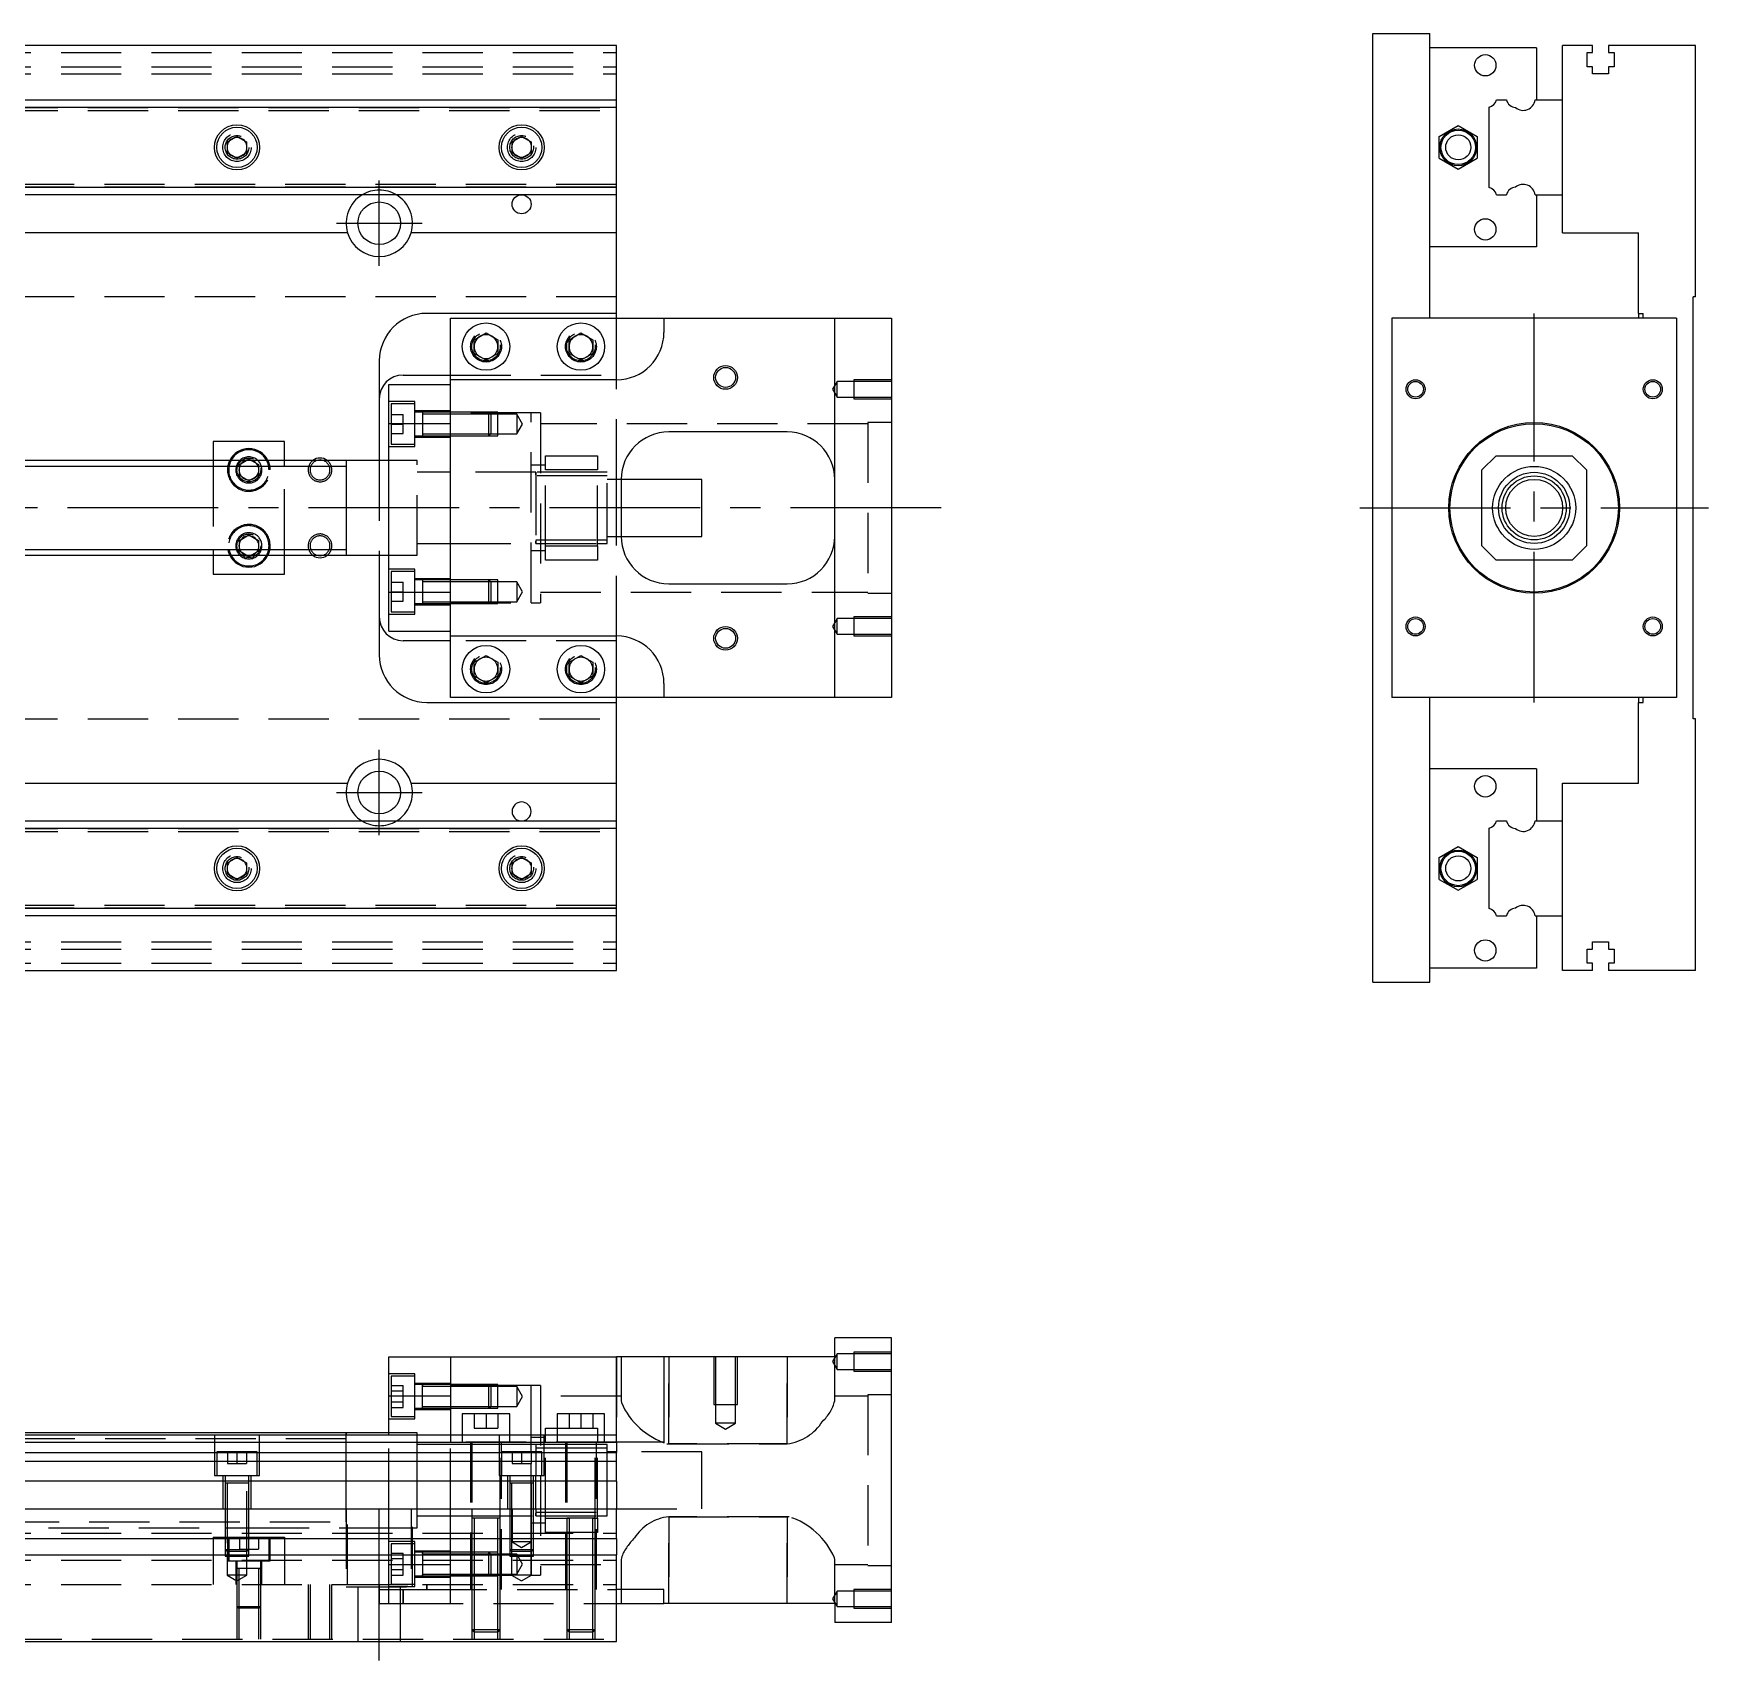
# Model space of a CAD drawing. Extents: x -20 to 690, y -287 to 102.
# Drawn here: x 337.1 to 690.2, y -243 to 100 of the extents above; entities that cross this region are included whole.
import ezdxf

# ---------------------------------------------------------------- set-up
doc = ezdxf.new("R2010")
doc.units = 0
doc.linetypes.add('CENTER', pattern=[50.8, 31.75, -6.35, 6.35, -6.35])
doc.linetypes.add('DASHED', pattern=[19.05, 12.7, -6.35])
doc.layers.get('0').update_dxf_attribs({"linetype": 'CONTINUOUS'})
doc.layers.add('CENTER', color=1, linetype='CENTER')

msp = doc.modelspace()

# ---------------------------------------------------------------- linework, layer by layer
at = {"color": 7, "linetype": 'CONTINUOUS'}
for p, q in [((619.45, -100), (619.45, 100)), ((619.45, 100), (631.45, 100)), ((631.45, 40), (631.45, 100)), ((460, 97.5), (330, 97.5)), ((460, 86), (460, 97.5)), ((653.95, 97), (631.45, 97)), ((653.95, 97), (653.95, 86)), ((659.45, 86), (659.45, 97.5)), ((665.75, 97.5), (659.45, 97.5)), ((664.6, 96), (665.75, 96)), ((664.6, 93), (664.6, 96)), ((665.75, 96), (665.75, 97.5)), ((669.15, 97.5), (669.15, 96)), ((687.45, 97.5), (669.15, 97.5)), ((669.15, 96), (670.3, 96)), ((670.3, 96), (670.3, 93)), ((687.45, 44.5), (687.45, 97.5)), ((665.75, 93), (664.6, 93)), ((665.75, 91.5), (665.75, 93)), ((669.15, 93), (669.15, 91.5)), ((670.3, 93), (669.15, 93)), ((669.15, 91.5), (665.75, 91.5)), ((330, 86), (460, 86)), ((460, 84.460392), (460, 86)), ((645.489608, 86), (647.610392, 86)), ((653.631934, 86), (659.45, 86)), ((659.45, 66), (659.45, 86)), ((659.45, 66), (659.45, 86)), ((330, 84.460392), (460, 84.460392)), ((460, 67.539608), (460, 84.460392)), ((643.95, 67.539608), (643.95, 84.460392)), ((378, 77.1547), (380, 78.309402)), ((380, 78.309402), (382, 77.1547)), ((438, 77.1547), (440, 78.309402)), ((440, 78.309402), (442, 77.1547)), ((633.450002, 78.309401), (637.450002, 80.618802)), ((633.450002, 73.690599), (633.450002, 78.309401)), ((637.450002, 80.618802), (641.450002, 78.309401)), ((641.450002, 78.309401), (641.450002, 73.690599)), ((378, 74.8453), (378, 77.1547)), ((380, 73.690598), (378, 74.8453)), ((382, 74.8453), (380, 73.690598)), ((382, 77.1547), (382, 74.8453)), ((438, 74.8453), (438, 77.1547)), ((440, 73.690598), (438, 74.8453)), ((442, 74.8453), (440, 73.690598)), ((442, 77.1547), (442, 74.8453)), ((633.450002, 73.690599), (637.450002, 71.381198)), ((637.450002, 71.381198), (641.450002, 73.690599)), ((460, 67.539608), (330, 67.539608)), ((460, 66), (460, 67.539608)), ((460, 66), (330, 66)), ((460, 58), (460, 66)), ((645.489608, 66), (647.610392, 66)), ((653.631934, 66), (659.45, 66)), ((653.95, 66), (653.95, 55)), ((659.45, 58), (659.45, 66)), ((403.291796, 58), (330, 58)), ((460, 58), (416.708204, 58)), ((460, 41), (460, 58)), ((659.45, 58), (675.45, 58)), ((675.45, 41), (675.45, 58)), ((653.95, 55), (631.45, 55)), ((687.45, 44.5), (686.95, 44.5)), ((686.95, -44.5), (686.95, 44.5)), ((460, 41), (420, 41)), ((425, 27), (425, 40)), ((425, 40), (470, 40)), ((460, 40), (460, 41)), ((470, 40), (470, 37)), ((470, 40), (506, 40)), ((506, -40), (506, 40)), ((506, 40), (518, 40)), ((518, 40), (518, -40)), ((623.45, 40), (623.45, -40)), ((683.45, 40), (623.45, 40)), ((675.45, 41), (676.45, 41)), ((675.45, 41), (675.45, 40)), ((676.45, 40), (676.45, 41)), ((683.45, 40), (683.45, -40)), ((430, 35.443376), (432.5, 36.886752)), ((430, 32.556624), (430, 35.443376)), ((432.5, 36.886752), (435, 35.443376)), ((435, 35.443376), (435, 32.556624)), ((450, 35.443376), (452.5, 36.886752)), ((450, 32.556624), (450, 35.443376)), ((452.5, 36.886752), (455, 35.443376)), ((455, 35.443376), (455, 32.556624)), ((432.5, 31.113248), (430, 32.556624)), ((435, 32.556624), (432.5, 31.113248)), ((452.5, 31.113248), (450, 32.556624)), ((455, 32.556624), (452.5, 31.113248)), ((410, 31), (410, 10)), ((412, 17.78342), (412, 26)), ((412, 26), (425, 26)), ((415, 28), (425, 28)), ((460, 27), (425, 27)), ((425, 17.78342), (425, 27)), ((412, -17.78342), (412, 17.78342)), ((412, 17.78342), (425, 17.78342)), ((425, -17.78342), (425, 17.78342)), ((425, -17.78342), (425, 17.78342)), ((496, 16), (471, 16)), ((375, 14), (375, 10)), ((390, 14), (375, 14)), ((390, 10), (390, 14)), ((645.45, 11), (642.45, 8)), ((645.45, 11), (661.45, 11)), ((664.45, 8), (661.45, 11)), ((403, 10), (330, 10)), ((381.964102, 10), (382.5, 10.309402)), ((382.5, 10.309402), (383.035898, 10)), ((403, 10.000006), (403, -10.000006)), ((412, 10), (403, 10)), ((642.45, -8), (642.45, 8)), ((664.45, 8), (664.45, -8)), ((461, 6), (461, -6)), ((478, 6), (461, 6)), ((478, -6), (478, 6)), ((461, -6), (478, -6)), ((330, -10), (403, -10)), ((375, -10), (375, -14)), ((382.5, -10.309402), (381.964102, -10)), ((383.035898, -10), (382.5, -10.309402)), ((390, -14), (390, -10)), ((403, -10), (412, -10)), ((410, -10), (410, -31)), ((642.45, -8), (645.45, -11)), ((661.45, -11), (664.45, -8)), ((375, -14), (390, -14)), ((661.45, -11), (645.45, -11)), ((471, -16), (496, -16)), ((412, -17.78342), (425, -17.78342)), ((412, -26), (412, -17.78342)), ((425, -27), (425, -17.78342)), ((626.55, -24.499994), (626.55, -24.500852)), ((412, -26), (425, -26)), ((425, -28), (415, -28)), ((425, -27), (460, -27)), ((425, -40), (425, -27)), ((430, -32.556624), (432.5, -31.113248)), ((432.5, -31.113248), (435, -32.556624)), ((450, -32.556624), (452.5, -31.113248)), ((452.5, -31.113248), (455, -32.556624)), ((430, -35.443376), (430, -32.556624)), ((435, -32.556624), (435, -35.443376)), ((450, -35.443376), (450, -32.556624)), ((455, -32.556624), (455, -35.443376)), ((432.5, -36.886752), (430, -35.443376)), ((435, -35.443376), (432.5, -36.886752)), ((452.5, -36.886752), (450, -35.443376)), ((455, -35.443376), (452.5, -36.886752)), ((470, -37), (470, -40)), ((420, -41), (460, -41)), ((470, -40), (425, -40)), ((460, -41), (460, -40)), ((460, -58), (460, -41)), ((506, -40), (470, -40)), ((518, -40), (506, -40)), ((683.45, -40), (623.45, -40)), ((631.45, -100), (631.45, -40)), ((675.45, -40), (675.45, -41)), ((675.45, -41), (676.45, -41)), ((675.45, -58), (675.45, -41)), ((676.45, -41), (676.45, -40)), ((687.45, -44.5), (686.95, -44.5)), ((687.45, -97.5), (687.45, -44.5)), ((653.95, -55), (631.45, -55)), ((653.95, -55), (653.95, -66)), ((330, -58), (403.291796, -58)), ((416.708204, -58), (460, -58)), ((460, -66), (460, -58)), ((659.45, -66), (659.45, -58)), ((659.45, -58), (675.45, -58)), ((330, -66), (460, -66)), ((460, -67.539608), (460, -66)), ((645.489608, -66), (647.610392, -66)), ((653.631934, -66), (659.45, -66)), ((659.45, -86), (659.45, -66)), ((659.45, -86), (659.45, -66)), ((330, -67.539608), (460, -67.539608)), ((460, -84.460392), (460, -67.539608)), ((643.95, -84.460392), (643.95, -67.539608)), ((378, -74.8453), (380, -73.690598)), ((380, -73.690598), (382, -74.8453)), ((438, -74.8453), (440, -73.690598)), ((440, -73.690598), (442, -74.8453)), ((633.450002, -73.690599), (637.450002, -71.381198)), ((633.450002, -78.309401), (633.450002, -73.690599)), ((637.450002, -71.381198), (641.450002, -73.690599)), ((641.450002, -73.690599), (641.450002, -78.309401)), ((378, -77.1547), (378, -74.8453)), ((380, -78.309402), (378, -77.1547)), ((382, -77.1547), (380, -78.309402)), ((382, -74.8453), (382, -77.1547)), ((438, -77.1547), (438, -74.8453)), ((440, -78.309402), (438, -77.1547)), ((442, -77.1547), (440, -78.309402)), ((442, -74.8453), (442, -77.1547)), ((633.450002, -78.309401), (637.450002, -80.618802)), ((637.450002, -80.618802), (641.450002, -78.309401)), ((460, -84.460392), (330, -84.460392)), ((460, -86), (460, -84.460392)), ((460, -86), (330, -86)), ((460, -97.5), (460, -86)), ((645.489608, -86), (647.610392, -86)), ((653.631934, -86), (659.45, -86)), ((653.95, -86), (653.95, -97)), ((659.45, -97.5), (659.45, -86)), ((665.75, -91.5), (669.15, -91.5)), ((665.75, -93), (665.75, -91.5)), ((669.15, -91.5), (669.15, -93)), ((664.6, -93), (665.75, -93)), ((664.6, -96), (664.6, -93)), ((669.15, -93), (670.3, -93)), ((670.3, -93), (670.3, -96)), ((330, -97.5), (460, -97.5)), ((653.95, -97), (631.45, -97)), ((665.75, -97.5), (659.45, -97.5)), ((665.75, -96), (664.6, -96)), ((665.75, -97.5), (665.75, -96)), ((669.15, -96), (669.15, -97.5)), ((670.3, -96), (669.15, -96)), ((687.45, -97.5), (669.15, -97.5)), ((619.45, -100), (631.45, -100)), ((506, -178.98), (506, -174.98)), ((518, -174.98), (506, -174.98)), ((518, -234.98), (518, -174.98)), ((412, -187.19658), (412, -178.98)), ((412, -178.98), (425, -178.98)), ((425, -178.98), (460, -178.98)), ((425, -178.98), (425, -195.48)), ((460, -195.48), (460, -178.98)), ((470, -178.98), (460, -178.98)), ((470, -178.98), (470, -196.98)), ((506, -178.98), (470, -178.98)), ((419.1, -184.802326), (419.1, -184.803182)), ((412, -187.19658), (425, -187.19658)), ((412, -195.48), (412, -187.19658)), ((437.5, -190.98), (427.5, -190.98)), ((427.5, -190.98), (427.5, -195.48)), ((437.5, -195.48), (437.5, -190.98)), ((457.5, -190.98), (447.5, -190.98)), ((447.5, -190.98), (447.5, -195.48)), ((457.5, -195.48), (457.5, -190.98)), ((403, -194.98), (323.5, -194.98)), ((460, -195.48), (323.5, -195.48)), ((460, -197.019608), (323.5, -197.019608)), ((403, -194.98), (402.995, -194.98)), ((403, -194.979994), (403, -195.48)), ((403, -194.980502), (403, -194.98)), ((403.005, -194.98), (403, -194.98)), ((412, -194.98), (403, -194.98)), ((403, -195.477168), (403, -194.980502)), ((460, -197.019608), (460, -195.48)), ((470, -196.98), (460, -196.98)), ((460, -197.019608), (460, -199.140392)), ((323.5, -199.140392), (460, -199.140392)), ((460, -201.050532), (323.5, -201.050532)), ((460, -201.050532), (460, -199.140392)), ((460, -205.161934), (460, -201.050532)), ((460, -205.161934), (323.5, -205.161934)), ((460, -205.161934), (460, -210.98)), ((0, -210.98), (460, -210.98)), ((460, -217.28), (460, -210.98)), ((455.500006, -212.98), (449.499994, -212.98)), ((450, -212.98), (450, -220.68)), ((455, -220.68), (455, -212.98)), ((0, -217.28), (460, -217.28)), ((460, -217.28), (460, -220.68)), ((0, -220.68), (460, -220.68)), ((419.1, -220.157664), (419.1, -220.55767)), ((419.1, -220.55767), (419.1, -220.68)), ((450, -220.68), (450, -227.97998)), ((455, -227.97998), (455, -220.68)), ((460, -238.98), (460, -220.68)), ((419.1, -222.515624), (419.1, -222.799714)), ((419.1, -224.75767), (419.1, -225.157674)), ((450, -227.98), (450, -236.98)), ((455, -236.98), (455, -227.98)), ((470, -227.98), (460, -227.98)), ((470, -230.98), (470, -227.98)), ((460, -230.98), (470, -230.98)), ((506, -230.98), (470, -230.98)), ((506, -230.98), (506, -234.98)), ((518, -234.98), (506, -234.98)), ((0, -238.98), (460, -238.98))]:
    msp.add_line(p, q, dxfattribs=at)
at = {"color": 3, "linetype": 'DASHED'}
for p, q in [((0, 96), (460, 96)), ((0, 93), (460, 93)), ((0, 91.5), (460, 91.5)), ((329.5, 84.403994), (460, 84.403994)), ((329.5, 83.8), (460, 83.8)), ((377.5, 76), (377.534018, 76.411016)), ((442.483582, 76.286038), (442.5, 76)), ((460, 68.2), (329.5, 68.2)), ((460, 67.596006), (329.5, 67.596006)), ((460, 44.5), (5.640312, 44.5)), ((460, 28), (460, 40)), ((435.477798, 34.364306), (435.5, 34)), ((455.477798, 34.364306), (455.5, 34)), ((425, 28), (460, 28)), ((425, 17.78342), (425, 26)), ((460, 27), (460, 28)), ((460, 6), (460, 27)), ((506.5, 26.65), (505.547372, 25)), ((505.547372, 25), (506.5, 23.35)), ((506.5, 23.35), (506.5, 26.65)), ((510, 26.65), (506.5, 26.65)), ((510, 26.999994), (510, 23.000006)), ((518, 26.999994), (510, 26.999994)), ((518, 26.65), (510, 26.65)), ((417.5, 22.42767), (412, 22.42767)), ((412.5, 21.92767), (412.5, 13.42767)), ((417.5, 21.92767), (412.5, 21.92767)), ((417.5, 12.92767), (417.5, 22.42767)), ((506.5, 23.35), (510, 23.35)), ((510, 23.35), (518, 23.35)), ((510, 23.000006), (518, 23.000006)), ((412.5, 19.67767), (415, 19.67767)), ((412.5, 17.67767), (415, 17.67767)), ((415, 17.67767), (415, 19.67767)), ((415, 15.67767), (415, 17.67767)), ((425, 20.42767), (417.5, 20.42767)), ((419.1, 20.17767), (417.5, 20.17767)), ((419.1, 20.17767), (419.095, 20.17767)), ((419.1, 20.17767), (419.1, 19.92022)), ((419.105, 20.17767), (419.1, 20.17767)), ((424.99998, 20.17767), (419.1, 20.17767)), ((419.1, 19.92022), (419.1, 15.435068)), ((424.99998, 19.77767), (419.1, 19.77767)), ((433.1, 20.17767), (425, 20.17767)), ((433.1, 20.177664), (425, 20.177664)), ((442, 20), (425, 20)), ((433.5, 19.77767), (425, 19.77767)), ((433.1, 15.17767), (433.1, 20.17767)), ((433.5, 19.77767), (433.1, 20.17767)), ((435, 20.177664), (433.10002, 20.177664)), ((433.5, 19.77767), (433.5, 15.57767)), ((435, 19.77767), (433.50002, 19.77767)), ((435, 15.177674), (435, 20.177664)), ((439, 19.77767), (435, 19.77767)), ((439, 19.77767), (439, 15.57767)), ((440.212436, 17.67767), (439, 19.77767)), ((439, 15.57767), (440.212436, 17.67767)), ((442, -20), (442, 20)), ((444, 20), (442, 20)), ((444, 20), (444, -20)), ((513, 17.75), (444, 17.75)), ((513, 18), (513, -18)), ((518, 18), (513, 18)), ((412.5, 15.67767), (415, 15.67767)), ((417.5, 15.17767), (419.1, 15.17767)), ((417.5, 14.92767), (425, 14.92767)), ((419.095, 15.17767), (419.1, 15.17767)), ((419.1, 15.57767), (424.99998, 15.57767)), ((419.1, 15.435068), (419.1, 15.17767)), ((419.1, 15.17767), (419.105, 15.17767)), ((419.1, 15.17767), (424.99998, 15.17767)), ((425, 15.57767), (433.5, 15.57767)), ((425, 15.177674), (433.1, 15.177674)), ((425, 15.17767), (433.1, 15.17767)), ((433.1, 15.17767), (433.5, 15.57767)), ((433.10002, 15.177674), (435, 15.177674)), ((433.50002, 15.57767), (435, 15.57767)), ((435, 15.57767), (439, 15.57767)), ((412, 12.92767), (417.5, 12.92767)), ((412.5, 13.42767), (417.5, 13.42767)), ((445, 11), (456, 11)), ((445, 8), (445, 11)), ((456, 11), (456, 8)), ((375, 10), (375, 8.75)), ((375, 8.75), (375, -8.75)), ((380.5, 9.1547), (381.964102, 10)), ((380.5, 8.75), (380.5, 9.1547)), ((380.5, 6.8453), (380.5, 8.75)), ((383.035898, 10), (384.5, 9.1547)), ((384.5, 9.1547), (384.5, 8.75)), ((384.5, 8.75), (384.5, 6.8453)), ((384.983582, 8.286038), (385, 8)), ((390, 8.75), (390, 10)), ((390, -8.75), (390, 8.75)), ((403, 10), (402.995, 10)), ((403.005, 10), (403, 10)), ((410, 10), (410, -10)), ((418, 10), (412, 10)), ((418, -10), (418, 10)), ((425, 7.5), (418, 7.5)), ((443.005, 7.5), (425, 7.5)), ((445, 9), (442, 9)), ((456, 7.5), (442.995, 7.5)), ((443, 6.950984), (443, 7.5)), ((443, 7.5), (443, 6.951128)), ((456, 8), (445, 8)), ((445, -8), (445, 8)), ((456, -8), (456, 8)), ((458, 7.5), (456, 7.5)), ((458, -7.5), (458, 7.5)), ((382.5, 5.690598), (380.5, 6.8453)), ((384.5, 6.8453), (382.5, 5.690598)), ((443, 6.951128), (443, -6.950984)), ((456, 6.75), (443, 6.75)), ((458, 6.75), (456, 6.75)), ((461, 6), (458, 6)), ((460, -6), (460, 6)), ((380.5, -6.8453), (382.5, -5.690598)), ((380.5, -8.75), (380.5, -6.8453)), ((382.5, -5.690598), (384.5, -6.8453)), ((384.5, -6.8453), (384.5, -8.75)), ((443, -6.75), (456, -6.75)), ((443, -7.499332), (443, -6.950962)), ((443, -6.950984), (443, -7.5)), ((456, -6.75), (458, -6.75)), ((458, -6), (461, -6)), ((460, -27), (460, -6)), ((375, -8.75), (375, -10)), ((380, -8), (380.018502, -7.696412)), ((380.5, -9.1547), (380.5, -8.75)), ((381.964102, -10), (380.5, -9.1547)), ((384.5, -9.1547), (383.035898, -10)), ((384.5, -8.75), (384.5, -9.1547)), ((390, -10), (390, -8.75)), ((402.995, -10), (403, -10)), ((403, -10), (403.005, -10)), ((412, -10), (418, -10)), ((418, -7.5), (425, -7.5)), ((425, -7.5), (443.005, -7.5)), ((442, -9), (445, -9)), ((442.995, -7.5), (456, -7.5)), ((443, -7.5), (443, -7.499332)), ((445, -8), (456, -8)), ((445, -11), (445, -8)), ((456, -7.5), (458, -7.5)), ((456, -8), (456, -11)), ((417.5, -12.92767), (412, -12.92767)), ((412.5, -13.42767), (412.5, -21.92767)), ((417.5, -13.42767), (412.5, -13.42767)), ((417.5, -22.42767), (417.5, -12.92767)), ((456, -11), (445, -11)), ((412.5, -15.67767), (415, -15.67767)), ((415, -17.67767), (415, -15.67767)), ((425, -14.92767), (417.5, -14.92767)), ((419.1, -15.17767), (417.5, -15.17767)), ((419.1, -15.17767), (419.095, -15.17767)), ((419.1, -15.17767), (419.1, -15.435118)), ((424.99998, -15.17767), (419.1, -15.17767)), ((419.105, -15.17767), (419.1, -15.17767)), ((419.1, -15.435118), (419.1, -19.920272)), ((424.99998, -15.57767), (419.1, -15.57767)), ((433.1, -15.17767), (425, -15.17767)), ((433.1, -15.177674), (425, -15.177674)), ((433.5, -15.57767), (425, -15.57767)), ((433.1, -20.17767), (433.1, -15.17767)), ((433.5, -15.57767), (433.1, -15.17767)), ((435, -15.177674), (433.10002, -15.177674)), ((433.5, -15.57767), (433.5, -19.77767)), ((435, -15.57767), (433.50002, -15.57767)), ((435, -20.177664), (435, -15.177674)), ((439, -15.57767), (435, -15.57767)), ((439, -15.57767), (439, -19.77767)), ((440.212436, -17.67767), (439, -15.57767)), ((412.5, -17.67767), (415, -17.67767)), ((412.5, -19.67767), (415, -19.67767)), ((415, -19.67767), (415, -17.67767)), ((417.5, -20.17767), (419.1, -20.17767)), ((417.5, -20.42767), (425, -20.42767)), ((419.095, -20.17767), (419.1, -20.17767)), ((419.1, -19.77767), (424.99998, -19.77767)), ((419.1, -19.920272), (419.1, -20.17767)), ((419.1, -20.17767), (424.99998, -20.17767)), ((419.1, -20.17767), (419.105, -20.17767)), ((425, -26), (425, -17.78342)), ((425, -19.77767), (433.5, -19.77767)), ((425, -20), (442, -20)), ((425, -20.177664), (433.1, -20.177664)), ((425, -20.17767), (433.1, -20.17767)), ((433.1, -20.17767), (433.5, -19.77767)), ((433.10002, -20.177664), (435, -20.177664)), ((433.50002, -19.77767), (435, -19.77767)), ((435, -19.77767), (439, -19.77767)), ((439, -19.77767), (440.212436, -17.67767)), ((442, -20), (444, -20)), ((444, -17.75), (513, -17.75)), ((513, -18), (518, -18)), ((412, -22.42767), (417.5, -22.42767)), ((412.5, -21.92767), (417.5, -21.92767)), ((506.5, -23.35), (505.547372, -25)), ((506.5, -26.65), (506.5, -23.35)), ((510, -23.35), (506.5, -23.35)), ((510, -23.000006), (510, -26.999994)), ((518, -23.000006), (510, -23.000006)), ((518, -23.35), (510, -23.35)), ((460, -28), (425, -28)), ((460, -28), (460, -27)), ((460, -40), (460, -28)), ((505.547372, -25), (506.5, -26.65)), ((506.5, -26.65), (510, -26.65)), ((510, -26.65), (518, -26.65)), ((510, -26.999994), (518, -26.999994)), ((435.477798, -33.635694), (435.5, -34)), ((455.477798, -33.635694), (455.5, -34)), ((5.640312, -44.5), (460, -44.5)), ((329.5, -67.596006), (460, -67.596006)), ((329.5, -68.2), (460, -68.2)), ((382.483582, -75.713962), (382.5, -76)), ((442.483582, -75.713962), (442.5, -76)), ((460, -83.8), (329.5, -83.8)), ((460, -84.403994), (329.5, -84.403994)), ((0, -91.5), (460, -91.5)), ((0, -93), (460, -93)), ((0, -96), (460, -96)), ((460, -178.98), (460, -195.48)), ((461, -178.98), (461, -188.274836)), ((471, -197.294786), (471, -178.98)), ((471, -178.98), (471, -197.294786)), ((480.500006, -178.98), (480.500006, -188.98)), ((480.9, -178.98), (480.9, -188.98)), ((485.1, -188.98), (485.1, -178.98)), ((485.499994, -188.98), (485.499994, -178.98)), ((496, -178.98), (496, -197.294786)), ((496, -197.294786), (496, -178.98)), ((506.5, -178.33), (505.547372, -179.98)), ((505.547372, -179.98), (506.5, -181.63)), ((506, -188.274836), (506, -178.98)), ((506.5, -181.63), (506.5, -178.33)), ((510, -178.33), (506.5, -178.33)), ((510, -177.980006), (510, -181.979994)), ((518, -177.980006), (510, -177.980006)), ((518, -178.33), (510, -178.33)), ((417.5, -182.55233), (412, -182.55233)), ((412.5, -183.05233), (412.5, -187.30233)), ((417.5, -183.05233), (412.5, -183.05233)), ((417.5, -187.30233), (417.5, -182.55233)), ((506.5, -181.63), (510, -181.63)), ((510, -181.63), (518, -181.63)), ((510, -181.979994), (518, -181.979994)), ((412.5, -184.99293), (415, -184.99293)), ((412.5, -186.14763), (415, -186.14763)), ((415, -186.14763), (415, -184.99293)), ((415, -188.457032), (415, -186.14763)), ((425, -184.55233), (417.5, -184.55233)), ((419.105, -184.80233), (417.5, -184.80233)), ((424.99998, -184.80233), (419.095, -184.80233)), ((419.1, -184.80233), (419.1, -185.05978)), ((419.1, -189.80233), (419.1, -184.80233)), ((424.99998, -185.20233), (419.1, -185.20233)), ((433.1, -184.80233), (425, -184.80233)), ((433.100006, -184.802336), (425, -184.802336)), ((433.27767, -184.98), (425, -184.98)), ((433.5, -185.20233), (425, -185.20233)), ((433.1, -187.30233), (433.1, -184.80233)), ((433.5, -185.20233), (433.1, -184.80233)), ((435, -184.802336), (433.10002, -184.802336)), ((442, -184.98), (433.27767, -184.98)), ((433.5, -185.20233), (433.5, -187.30233)), ((435, -185.20233), (433.50002, -185.20233)), ((435, -189.802326), (435, -184.802336)), ((439, -185.20233), (435, -185.20233)), ((439, -185.20233), (439, -187.30233)), ((440.212436, -187.30233), (439, -185.20233)), ((442, -195.48), (442, -184.98)), ((444, -184.98), (442, -184.98)), ((444, -184.98), (444, -224.98)), ((513, -186.98), (513, -222.98)), ((518, -186.98), (513, -186.98)), ((412.5, -187.30233), (412.5, -191.55233)), ((412.5, -188.457032), (415, -188.457032)), ((412.5, -189.611732), (415, -189.611732)), ((415, -189.611732), (415, -188.457032)), ((417.5, -192.05233), (417.5, -187.30233)), ((417.5, -189.80233), (419.105, -189.80233)), ((417.5, -190.05233), (425, -190.05233)), ((419.095, -189.80233), (424.99998, -189.80233)), ((419.1, -189.40233), (424.99998, -189.40233)), ((425, -189.40233), (433.5, -189.40233)), ((425, -189.802326), (433.100006, -189.802326)), ((425, -189.80233), (433.1, -189.80233)), ((433.1, -189.80233), (433.1, -187.30233)), ((433.1, -189.80233), (433.5, -189.40233)), ((433.10002, -189.802326), (435, -189.802326)), ((433.5, -187.30233), (433.5, -189.40233)), ((433.50002, -189.40233), (435, -189.40233)), ((435, -189.40233), (439, -189.40233)), ((439, -187.30233), (439, -189.40233)), ((439, -189.40233), (440.212436, -187.30233)), ((461, -187.23), (444, -187.23)), ((461, -188.274836), (461.035862, -188.603408)), ((480.500006, -188.98), (485.499994, -188.98)), ((480.9, -188.98), (480.9, -192.98)), ((485.1, -192.98), (485.1, -188.98)), ((513, -187.23), (506, -187.23)), ((412, -192.05233), (417.5, -192.05233)), ((412.5, -191.55233), (417.5, -191.55233)), ((430, -190.98), (430, -193.98)), ((430, -193.98), (432.5, -193.98)), ((432.5, -190.98), (432.5, -193.98)), ((432.5, -193.98), (435, -193.98)), ((435, -190.98), (435, -193.98)), ((445, -193.98), (447.5, -193.98)), ((445, -195.48), (445, -193.98)), ((447.5, -193.98), (450, -193.98)), ((450, -190.98), (450, -193.98)), ((450, -193.98), (452.5, -193.98)), ((452.5, -190.98), (452.5, -193.98)), ((452.5, -193.98), (455, -193.98)), ((455, -190.98), (455, -193.98)), ((455, -193.98), (456, -193.98)), ((456, -193.98), (456, -195.48)), ((485.1, -192.98), (480.9, -192.98)), ((480.9, -192.98), (483, -194.192436)), ((483, -194.192436), (485.1, -192.98)), ((403, -196.23), (25, -196.23)), ((375.25, -195.48), (375.25, -203.98)), ((384.75, -203.98), (384.75, -195.48)), ((403, -205.180066), (403, -195.477168)), ((418, -194.98), (412, -194.98)), ((412, -210.98), (412, -195.48)), ((418, -204.98), (418, -194.98)), ((418, -204.98), (418, -194.98)), ((425, -197.48), (418, -197.48)), ((425, -195.48), (425, -196.98)), ((460, -196.98), (425, -196.98)), ((425, -210.98), (425, -196.98)), ((429.5, -197.48), (425, -197.48)), ((427.5, -195.48), (427.5, -196.98)), ((429.25, -196.98), (429.25, -227.98)), ((429.5, -196.98), (429.5, -210.98)), ((435.5, -197.48), (429.5, -197.48)), ((435.25, -195.48), (435.25, -203.98)), ((435.5, -212.985), (435.5, -196.98)), ((442, -197.48), (435.5, -197.48)), ((435.75, -198.98), (435.75, -196.98)), ((437.5, -196.98), (437.5, -195.48)), ((442, -196.98), (442, -195.48)), ((445, -195.98), (442, -195.98)), ((442, -198.98), (442, -196.98)), ((443, -197.48), (442, -197.48)), ((443, -197.48), (442.995, -197.48)), ((443, -197.48), (443, -198.029038)), ((445, -197.48), (443, -197.48)), ((443.005, -197.48), (443, -197.48)), ((444.75, -203.98), (444.75, -195.48)), ((445, -196.98), (445, -195.48)), ((445, -212.98), (445, -196.98)), ((449.5, -197.48), (445, -197.48)), ((447.5, -195.48), (447.5, -196.98)), ((449.25, -196.98), (449.25, -227.98)), ((449.5, -196.98), (449.5, -212.985)), ((455.5, -197.48), (449.5, -197.48)), ((455.5, -212.985), (455.5, -196.98)), ((456, -197.48), (455.5, -197.48)), ((455.75, -227.98), (455.75, -196.98)), ((456, -195.48), (456, -196.98)), ((456, -212.98), (456, -196.98)), ((458, -197.48), (456, -197.48)), ((457.5, -196.98), (457.5, -195.48)), ((458, -204.98), (458, -197.48)), ((470.61503, -197.279374), (471, -197.294786)), ((496, -197.294786), (471, -197.294786)), ((471, -197.294786), (496, -197.294786)), ((384.25, -198.98), (375.75, -198.98)), ((375.75, -198.98), (375.75, -203.98)), ((378, -198.98), (378, -201.48)), ((380, -198.98), (380, -201.48)), ((382, -198.98), (382, -201.48)), ((384.25, -203.98), (384.25, -198.98)), ((444.25, -198.98), (435.75, -198.98)), ((435.75, -198.98), (435.75, -203.98)), ((438, -198.98), (438, -201.48)), ((440, -198.98), (440, -201.48)), ((442, -198.98), (442, -201.48)), ((443, -198.029038), (443, -198.97884)), ((445, -198.23), (443, -198.23)), ((443, -198.97884), (443, -203.879728)), ((444.25, -203.98), (444.25, -198.98)), ((449.5, -198.23), (445, -198.23)), ((455.5, -198.23), (449.5, -198.23)), ((456, -198.23), (455.5, -198.23)), ((458, -198.23), (456, -198.23)), ((460, -198.98), (458, -198.98)), ((478, -198.98), (460, -198.98)), ((478, -204.98), (478, -198.98)), ((375.25, -203.98), (384.75, -203.98)), ((377, -203.98), (377, -210.98)), ((377.5, -203.98), (377.5, -205.58)), ((378, -201.48), (380, -201.48)), ((380, -201.48), (382, -201.48)), ((382.5, -205.58), (382.5, -203.98)), ((383, -210.98), (383, -203.98)), ((435.25, -203.98), (444.75, -203.98)), ((435.75, -227.98), (435.75, -203.98)), ((437, -203.98), (437, -210.98)), ((437.5, -203.98), (437.5, -205.58)), ((438, -201.48), (440, -201.48)), ((440, -201.48), (442, -201.48)), ((442, -204.98), (442, -201.48)), ((442.5, -205.58), (442.5, -203.98)), ((443, -210.98), (443, -203.98)), ((377.5, -205.575), (377.5, -205.58)), ((382.5, -205.58), (377.5, -205.58)), ((377.5, -205.58), (377.5, -205.585)), ((377.5, -205.58), (377.5, -210.97998)), ((377.9, -205.58), (377.9, -219.98)), ((382.1, -219.98), (382.1, -205.58)), ((382.5, -205.58), (382.5, -205.575)), ((382.5, -205.585), (382.5, -205.58)), ((382.5, -210.97998), (382.5, -205.58)), ((403, -213.73), (403, -205.180066)), ((418, -214.98), (418, -204.98)), ((418, -214.98), (418, -204.98)), ((437.5, -205.575), (437.5, -205.58)), ((437.5, -205.58), (437.757448, -205.58)), ((442.5, -205.58), (437.5, -205.58)), ((437.5, -205.58), (437.5, -205.585)), ((437.5, -205.58), (437.5, -210.97998)), ((437.9, -205.58), (437.9, -210.97998)), ((442, -210.98), (442, -204.98)), ((442.1, -210.97998), (442.1, -205.58)), ((442.5, -205.58), (442.5, -205.575)), ((442.5, -205.585), (442.5, -205.58)), ((442.5, -210.97998), (442.5, -205.58)), ((458, -212.48), (458, -204.98)), ((478, -210.98), (478, -204.98)), ((377.5, -210.98), (377.5, -217.28)), ((377.500006, -210.98), (377.500006, -217.28)), ((382.499994, -217.28), (382.499994, -210.98)), ((382.5, -217.28), (382.5, -210.98)), ((403, -210.98), (403, -227.48)), ((403.291796, -226.98), (403.291796, -210.98)), ((412, -217.28), (412, -210.98)), ((416.708204, -210.98), (416.708204, -226.98)), ((417, -227.48), (417, -210.98)), ((425, -217.28), (425, -210.98)), ((429.5, -210.98), (429.5, -212.98)), ((437.5, -210.98), (437.5, -217.28)), ((437.500006, -210.98), (437.500006, -217.28)), ((437.9, -210.98), (437.9, -217.28)), ((438, -210.98), (438, -217.98)), ((442, -217.98), (442, -210.98)), ((442.1, -217.28), (442.1, -210.98)), ((442.499994, -217.28), (442.499994, -210.98)), ((442.5, -217.28), (442.5, -210.98)), ((443, -211.081716), (443, -211.931128)), ((443, -211.73), (458, -211.73)), ((460, -210.98), (478, -210.98)), ((25, -213.73), (403, -213.73)), ((245, -214.98), (377.5, -214.98)), ((377.5, -214.98), (377.9, -214.98)), ((377.9, -214.98), (382.1, -214.98)), ((382.1, -214.98), (382.5, -214.98)), ((382.5, -214.98), (403.005, -214.98)), ((402.995, -214.98), (403.291796, -214.98)), ((403.291796, -214.98), (412, -214.98)), ((412, -214.98), (418, -214.98)), ((418, -212.48), (425, -212.48)), ((425, -212.48), (429.5, -212.48)), ((429.5, -212.48), (443.005, -212.48)), ((429.5, -212.975), (429.5, -212.98)), ((435.5, -212.98), (429.5, -212.98)), ((429.5, -212.98), (429.5, -212.985)), ((429.5, -212.98), (429.5, -217.28)), ((430, -212.98), (430, -217.28)), ((435, -220.68), (435, -212.98)), ((435.5, -220.68), (435.5, -212.975)), ((442, -213.98), (445, -213.98)), ((442.995, -212.48), (456, -212.48)), ((443, -212.479332), (443, -211.930962)), ((443, -211.931128), (443, -212.48)), ((443, -212.48), (443, -212.479332)), ((443.005, -212.48), (456, -212.48)), ((445, -212.98), (449.39999, -212.98)), ((445, -215.98), (445, -212.98)), ((449.39999, -212.98), (449.499994, -212.98)), ((449.5, -212.975), (449.5, -220.68)), ((449.5, -212.98), (449.84965, -212.98)), ((449.849602, -212.98), (449.5, -212.98)), ((455.15035, -212.98), (449.849602, -212.98)), ((455.150204, -212.98), (455.5, -212.98)), ((455.5, -212.98), (455.15035, -212.98)), ((455.5, -220.68), (455.5, -212.975)), ((455.500006, -212.98), (455.60001, -212.98)), ((455.60001, -212.98), (456, -212.98)), ((456, -212.48), (458, -212.48)), ((456, -212.98), (456, -215.98)), ((471, -212.665214), (496, -212.665214)), ((496, -212.665214), (471, -212.665214)), ((471, -230.98), (471, -212.665214)), ((471, -212.665214), (471, -230.98)), ((496, -212.665214), (496, -230.98)), ((496, -230.98), (496, -212.665214)), ((496.383512, -212.680578), (496, -212.665214)), ((0, -216.13), (460, -216.13)), ((375, -216.98), (375, -217.28)), ((375, -216.98), (377.5, -216.98)), ((375, -217.28), (375, -220.68)), ((377.5, -216.98), (377.9, -216.98)), ((377.5, -217.28), (377.5, -219.58)), ((377.500006, -217.28), (377.500006, -219.580006)), ((377.9, -216.98), (382.1, -216.98)), ((378, -216.98), (378, -221.98)), ((378.25, -216.98), (378.25, -217.28)), ((378.25, -217.28), (378.25, -219.98)), ((380.5, -216.98), (380.5, -219.48)), ((382.1, -216.98), (382.5, -216.98)), ((382.499994, -219.580006), (382.499994, -217.28)), ((382.5, -216.98), (390, -216.98)), ((382.5, -219.58), (382.5, -217.28)), ((384.5, -216.98), (384.5, -219.48)), ((386.75, -217.28), (386.75, -216.98)), ((386.75, -220.68), (386.75, -217.28)), ((387, -221.98), (387, -216.98)), ((390, -216.98), (390, -217.28)), ((390, -217.28), (390, -220.68)), ((412, -220.68), (412, -217.28)), ((417.5, -217.90767), (412, -217.90767)), ((412.5, -218.40767), (412.5, -220.68)), ((417.5, -218.40767), (412.5, -218.40767)), ((417.5, -222.65767), (417.5, -217.90767)), ((425, -220.68), (425, -217.28)), ((429.5, -217.28), (429.5, -220.68)), ((430, -217.28), (430, -220.68)), ((437.5, -217.28), (437.5, -219.58)), ((437.500006, -217.28), (437.500006, -219.580006)), ((437.9, -217.28), (437.9, -219.98)), ((442, -217.98), (438, -217.98)), ((438, -217.98), (440, -219.1347)), ((440, -219.1347), (442, -217.98)), ((442, -219.98), (442, -217.98)), ((442.1, -219.98), (442.1, -217.28)), ((442.499994, -219.580006), (442.499994, -217.28)), ((442.5, -219.58), (442.5, -217.28)), ((456, -215.98), (445, -215.98)), ((0, -221.83), (460, -221.83)), ((375, -220.68), (375, -226.98)), ((377.5, -219.58), (382.5, -219.58)), ((377.5, -219.58), (377.9, -219.98)), ((377.500006, -219.58002), (377.500006, -220.68)), ((377.500006, -220.68), (377.500006, -220.98)), ((377.500006, -220.98), (382.499994, -220.98)), ((382.1, -219.98), (377.9, -219.98)), ((377.9, -219.98002), (377.9, -220.98)), ((377.9, -220.98), (377.9, -224.98)), ((378, -221.98), (387, -221.98)), ((378.25, -219.98), (378.25, -220.68)), ((378.25, -220.68), (378.25, -220.98)), ((378.25, -220.98), (378.25, -221.98)), ((379.75, -221.98), (379.75, -226.98)), ((380, -221.98), (380, -223.58)), ((380.5, -219.48), (382.5, -219.48)), ((382.1, -219.98), (382.5, -219.58)), ((382.1, -220.98), (382.1, -219.98002)), ((382.1, -224.98), (382.1, -220.98)), ((382.499994, -220.68), (382.499994, -219.58002)), ((382.499994, -220.98), (382.499994, -220.68)), ((382.5, -219.48), (384.5, -219.48)), ((385, -223.58), (385, -221.98)), ((385.25, -226.98), (385.25, -221.98)), ((386.75, -221.98), (386.75, -220.68)), ((390, -220.68), (390, -226.98)), ((412, -222.76342), (412, -220.68)), ((412.5, -220.348268), (415, -220.348268)), ((412.5, -220.68), (412.5, -222.65767)), ((412.5, -221.502968), (415, -221.502968)), ((415, -221.502968), (415, -220.348268)), ((415, -223.81237), (415, -221.502968)), ((425, -219.90767), (417.5, -219.90767)), ((419.105, -220.15767), (417.5, -220.15767)), ((424.99998, -220.15767), (419.095, -220.15767)), ((419.1, -220.15767), (419.1, -220.415118)), ((419.1, -220.415136), (419.1, -220.15767)), ((419.1, -220.415118), (419.1, -220.679906)), ((424.99998, -220.55767), (419.1, -220.55767)), ((419.1, -220.679906), (419.1, -222.65767)), ((429.5, -220.15767), (425, -220.15767)), ((429.5, -220.157674), (425, -220.157674)), ((429.5, -220.55767), (425, -220.55767)), ((425, -227.98), (425, -220.68)), ((430, -220.15767), (429.5, -220.15767)), ((430, -220.157674), (429.5, -220.157674)), ((430, -220.55767), (429.5, -220.55767)), ((429.5, -220.68), (429.5, -227.97998)), ((433.1, -220.15767), (430, -220.15767)), ((433.100006, -220.157674), (430, -220.157674)), ((433.5, -220.55767), (430, -220.55767)), ((430, -220.68), (430, -227.97998)), ((433.1, -220.68), (433.1, -220.15767)), ((433.5, -220.55767), (433.1, -220.15767)), ((433.1, -222.65767), (433.1, -220.68)), ((435, -220.157674), (433.10002, -220.157674)), ((433.5, -220.55767), (433.5, -220.68)), ((433.5, -220.68), (433.5, -222.65767)), ((435, -220.55767), (433.50002, -220.55767)), ((439, -220.55767), (435, -220.55767)), ((435, -227.97998), (435, -220.68)), ((435.5, -227.97998), (435.5, -220.68)), ((437.5, -219.58), (442.5, -219.58)), ((437.5, -219.58), (437.9, -219.98)), ((437.500006, -219.58002), (437.500006, -220.68)), ((437.500006, -220.68), (437.500006, -220.98)), ((437.500006, -220.98), (442.499994, -220.98)), ((442.1, -219.98), (437.9, -219.98)), ((437.9, -219.98002), (437.9, -220.98)), ((437.9, -220.98), (437.9, -224.98)), ((439, -220.55767), (439, -222.65767)), ((440.212436, -222.65767), (439, -220.55767)), ((442, -220.68), (442, -219.98)), ((442, -220.98), (442, -220.68)), ((442, -224.98), (442, -220.98)), ((442.1, -219.98), (442.5, -219.58)), ((442.1, -220.98), (442.1, -219.98002)), ((442.1, -224.98), (442.1, -220.98)), ((442.499994, -220.68), (442.499994, -219.58002)), ((442.499994, -220.98), (442.499994, -220.68)), ((449.5, -220.68), (449.5, -227.97998)), ((455.5, -227.97998), (455.5, -220.68)), ((461.02814, -221.396646), (461, -221.685164)), ((461, -221.685164), (461, -230.98)), ((461.119076, -221.049652), (461.02814, -221.396646)), ((506, -221.685164), (505.96376, -221.355044)), ((506, -230.98), (506, -221.685164)), ((382.1, -224.98), (377.9, -224.98)), ((377.9, -224.98), (380, -226.192436)), ((380, -223.575), (380, -223.58)), ((385, -223.58), (380, -223.58)), ((380, -223.58), (380, -223.585)), ((380, -223.58), (380, -226.97998)), ((380, -226.192436), (382.1, -224.98)), ((380.4, -223.58), (380.4, -231.98)), ((384.6, -231.98), (384.6, -223.58)), ((384.742602, -223.58), (385, -223.58)), ((385, -223.58), (385, -223.575)), ((385, -223.585), (385, -223.58)), ((385, -226.97998), (385, -223.58)), ((412, -222.76342), (416.708204, -222.76342)), ((412, -226.98), (412, -222.76342)), ((412.5, -222.65767), (412.5, -226.90767)), ((412.5, -223.81237), (415, -223.81237)), ((412.5, -224.96707), (415, -224.96707)), ((415, -224.96707), (415, -223.81237)), ((416.708204, -222.76342), (425, -222.76342)), ((417.5, -227.40767), (417.5, -222.65767)), ((417.5, -225.15767), (419.105, -225.15767)), ((417.5, -225.40767), (425, -225.40767)), ((419.095, -225.15767), (424.99998, -225.15767)), ((419.1, -222.65767), (419.1, -224.900272)), ((419.1, -224.75767), (424.99998, -224.75767)), ((419.1, -225.15767), (419.1, -224.90022)), ((419.1, -225.15767), (419.1, -224.90022)), ((419.1, -224.900272), (419.1, -225.15767)), ((419.1, -224.900272), (419.1, -225.15767)), ((425, -224.75767), (429.5, -224.75767)), ((425, -224.98), (429.5, -224.98)), ((425, -225.157664), (429.5, -225.157664)), ((425, -225.15767), (429.5, -225.15767)), ((429.5, -224.75767), (430, -224.75767)), ((429.5, -224.98), (430, -224.98)), ((429.5, -225.157664), (430, -225.157664)), ((429.5, -225.15767), (430, -225.15767)), ((430, -224.75767), (433.5, -224.75767)), ((430, -224.98), (433.27767, -224.98)), ((430, -225.157664), (433.100006, -225.157664)), ((430, -225.15767), (433.1, -225.15767)), ((433.1, -225.15767), (433.1, -222.65767)), ((433.1, -225.15767), (433.5, -224.75767)), ((433.10002, -225.157664), (435, -225.157664)), ((433.27767, -224.98), (435, -224.98)), ((433.5, -222.65767), (433.5, -224.75767)), ((433.50002, -224.75767), (435, -224.75767)), ((435, -224.75767), (439, -224.75767)), ((435, -224.98), (435.5, -224.98)), ((435.5, -224.98), (437.9, -224.98)), ((442.1, -224.98), (437.9, -224.98)), ((437.9, -224.98), (440, -226.192436)), ((439, -222.65767), (439, -224.75767)), ((439, -224.75767), (440.212436, -222.65767)), ((440, -226.192436), (442.1, -224.98)), ((442.1, -224.98), (444, -224.98)), ((444, -222.73), (461, -222.73)), ((506, -222.73), (513, -222.73)), ((513, -222.98), (518, -222.98)), ((0, -226.98), (460, -226.98)), ((380, -226.98), (380, -231.58)), ((380.000006, -226.98), (380.000006, -231.580006)), ((384.999994, -231.580006), (384.999994, -226.98)), ((385, -231.58), (385, -226.98)), ((395.000006, -226.98), (395.000006, -238.48)), ((395.4, -226.98), (395.4, -238.48)), ((399.6, -238.48), (399.6, -226.98)), ((399.999994, -238.48), (399.999994, -226.98)), ((403, -227.48), (417, -227.48)), ((403.291796, -226.98), (416.708204, -226.98)), ((405.5, -227.48), (405.5, -238.98)), ((410, -226.98), (410, -227.98)), ((410, -227.98), (420, -227.98)), ((410, -227.98), (410, -230.98)), ((412, -230.98), (412, -226.98)), ((412, -227.40767), (417.5, -227.40767)), ((412.5, -226.90767), (417.5, -226.90767)), ((414.5, -238.98), (414.5, -227.48)), ((415, -230.98), (415, -227.98)), ((415, -227.98), (415, -230.98)), ((420, -227.98), (420, -226.98)), ((420, -226.98), (420, -227.98)), ((420, -227.98), (460, -227.98)), ((425, -230.98), (425, -227.98)), ((429.5, -227.98), (429.5, -236.48)), ((429.500006, -227.98), (429.500006, -236.480006)), ((430, -227.98), (430, -236.98)), ((435, -236.98), (435, -227.98)), ((435.499994, -236.480006), (435.499994, -227.98)), ((435.5, -236.48), (435.5, -227.98)), ((449.5, -227.98), (449.5, -236.48)), ((449.500006, -227.98), (449.500006, -236.480006)), ((455.499994, -236.480006), (455.499994, -227.98)), ((455.5, -236.48), (455.5, -227.98)), ((506.5, -228.33), (505.547372, -229.98)), ((506.5, -231.63), (506.5, -228.33)), ((510, -228.33), (506.5, -228.33)), ((510, -227.980006), (510, -231.979994)), ((518, -227.980006), (510, -227.980006)), ((518, -228.33), (510, -228.33)), ((380, -231.58), (385, -231.58)), ((380, -231.58), (380.4, -231.98)), ((380.000006, -231.58002), (380.000006, -238.48)), ((384.6, -231.98), (380.4, -231.98)), ((380.4, -231.98002), (380.4, -238.48)), ((384.6, -231.98), (385, -231.58)), ((384.6, -238.48), (384.6, -231.98002)), ((384.999994, -238.48), (384.999994, -231.58002)), ((410, -230.98), (415, -230.98)), ((415, -230.98), (460, -230.98)), ((505.547372, -229.98), (506.5, -231.63)), ((506.5, -231.63), (510, -231.63)), ((510, -231.63), (518, -231.63)), ((510, -231.979994), (518, -231.979994)), ((429.5, -236.48), (435.5, -236.48)), ((429.5, -236.48), (430, -236.98)), ((429.500006, -236.48002), (429.500006, -238.48)), ((435, -236.98), (435.5, -236.48)), ((435.499994, -238.48), (435.499994, -236.48002)), ((449.5, -236.48), (455.5, -236.48)), ((449.5, -236.48), (450, -236.98)), ((449.500006, -236.48002), (449.500006, -238.48)), ((455, -236.98), (455.5, -236.48)), ((455.499994, -238.48), (455.499994, -236.48002)), ((6.499992, -238.48), (460, -238.48)), ((435, -236.98), (430, -236.98)), ((430, -236.98002), (430, -238.48)), ((435, -238.48), (435, -236.98002)), ((455, -236.98), (450, -236.98)), ((450, -236.98002), (450, -238.48)), ((455, -238.48), (455, -236.98002))]:
    msp.add_line(p, q, dxfattribs=at)
at = {"color": 3, "linetype": 'CONTINUOUS'}
for p, q in [((403, 8.75), (330, 8.75)), ((330, -8.75), (403, -8.75))]:
    msp.add_line(p, q, dxfattribs=at)
at = {"color": 7, "linetype": 'CONTINUOUS'}
for centre, radius in [((643.150002, 93.300001), 2.25), ((380, 76), 4.75), ((380, 76), 4.25), ((440, 76), 4.75), ((440, 76), 4.25), ((637.450002, 76), 3.875), ((637.450002, 76), 3.643013), ((637.450002, 76), 2.65), ((410, 60), 4.5), ((440, 64), 2), ((643.150002, 58.699999), 2.25), ((432.5, 34), 5), ((452.5, 34), 5), ((483, 27.5), 2.1), ((628.45, 25), 1.65), ((678.45, 25), 1.65), ((653.45, 0), 18), ((653.45, 0), 17.75), ((653.45, 0), 8.75), ((653.45, 0), 7.5), ((653.45, 0), 6.75), ((653.45, 0), 6), ((628.45, -25), 1.65), ((678.45, -25), 1.65), ((483, -27.5), 2.1), ((432.5, -34), 5), ((452.5, -34), 5), ((410, -60), 4.5), ((643.150002, -58.699999), 2.25), ((380, -76), 4.75), ((380, -76), 4.25), ((440, -76), 4.75), ((440, -76), 4.25), ((637.450002, -76), 3.875), ((637.450002, -76), 3.643013), ((637.450002, -76), 2.65), ((643.150002, -93.300001), 2.25)]:
    msp.add_circle(centre, radius, dxfattribs=at)
at = {"color": 3, "linetype": 'DASHED'}
for centre, radius in [((380, 76), 3), ((380, 76), 2.5), ((440, 76), 3), ((440, 76), 2.5), ((432.5, 34), 3.25), ((432.5, 34), 3), ((452.5, 34), 3.25), ((452.5, 34), 3), ((382.5, 8), 2.5), ((382.5, -8), 2.5), ((432.5, -34), 3.25), ((432.5, -34), 3), ((452.5, -34), 3.25), ((452.5, -34), 3), ((380, -76), 3), ((380, -76), 2.5), ((440, -76), 3), ((440, -76), 2.5)]:
    msp.add_circle(centre, radius, dxfattribs=at)
at = {"color": 3, "linetype": 'CONTINUOUS'}
for centre, radius in [((483, 27.5), 2.5), ((628.45, 25), 2), ((678.45, 25), 2), ((628.45, -25), 2), ((678.45, -25), 2), ((483, -27.5), 2.5)]:
    msp.add_circle(centre, radius, dxfattribs=at)
at = {"color": 7, "linetype": 'CONTINUOUS'}
for centre, radius, start, end in [((643.45, 86.5), 2.1, 283.774147, 346.225853), ((649.65, 86.5), 2.1, 193.774147, 266.465409), ((651.15, 86.3), 2.5, 229.323534, 353.107897), ((380, 76), 2.1, 102.24721, 137.75279), ((380, 76), 2.1, 77.75279, 102.24721), ((380, 76), 2.1, 42.24721, 77.75279), ((440, 76), 2.1, 102.24721, 137.75279), ((440, 76), 2.1, 77.75279, 102.24721), ((440, 76), 2.1, 42.24721, 77.75279), ((380, 76), 2.1, 162.24721, 180), ((380, 76), 2.1, 180, 197.75279), ((380, 76), 2.1, 137.75279, 162.24721), ((380, 76), 2.1, 197.75279, 222.24721), ((380, 76), 2.1, 222.24721, 257.75279), ((380, 76), 2.1, 282.24721, 317.75279), ((380, 76), 2.1, 17.75279, 42.24721), ((380, 76), 2.1, 317.75279, 342.24721), ((380, 76), 2.1, 342.24721, 17.75279), ((440, 76), 2.1, 162.24721, 180), ((440, 76), 2.1, 180, 197.75279), ((440, 76), 2.1, 137.75279, 162.24721), ((440, 76), 2.1, 197.75279, 222.24721), ((440, 76), 2.1, 222.24721, 257.75279), ((440, 76), 2.1, 282.24721, 317.75279), ((440, 76), 2.1, 17.75279, 42.24721), ((440, 76), 2.1, 317.75279, 342.24721), ((440, 76), 2.1, 342.24721, 17.75279), ((380, 76), 2.1, 257.75279, 282.24721), ((440, 76), 2.1, 257.75279, 282.24721), ((643.45, 65.5), 2.1, 13.774147, 76.225853), ((649.65, 65.5), 2.1, 93.534591, 166.225853), ((651.15, 65.7), 2.5, 6.892103, 130.676466), ((410, 60), 7, 121.002719, 196.60155), ((410, 60), 7, 343.39845, 58.997281), ((410, 60), 7, 196.60155, 343.39845), ((420, 31), 10, 90, 180), ((432.5, 34), 2.5, 120, 180), ((432.5, 34), 2.5, 60, 120), ((432.5, 34), 2.5, 0, 60), ((452.5, 34), 2.5, 120, 180), ((452.5, 34), 2.5, 60, 120), ((452.5, 34), 2.5, 0, 60), ((460, 37), 10, 270, 0), ((432.5, 34), 2.5, 180, 240), ((432.5, 34), 2.5, 240, 300), ((432.5, 34), 2.5, 300, 0), ((452.5, 34), 2.5, 180, 240), ((452.5, 34), 2.5, 240, 300), ((452.5, 34), 2.5, 300, 0), ((415, 23), 5, 90, 180), ((471, 6), 10, 90, 180), ((496, 6), 10, 0, 90), ((382.5, 8), 4.5, 26.3878, 153.6122), ((382.5, 8), 4.25, 28.072487, 151.927513), ((382.5, 8), 2.1, 162.24721, 180), ((382.5, 8), 2.1, 180, 197.75279), ((382.5, 8), 2.1, 159.075168, 162.24721), ((382.5, 8), 2.1, 197.75279, 222.24721), ((382.5, 8), 2.1, 137.75279, 159.075168), ((382.5, 8), 2.1, 107.75279, 137.75279), ((382.5, 8), 2.1, 102.24721, 107.75279), ((382.5, 8), 2.1, 77.75279, 102.24721), ((382.5, 8), 2.1, 72.24721, 77.75279), ((382.5, 8), 2.1, 42.24721, 72.24721), ((382.5, 8), 2.1, 20.924832, 42.24721), ((382.5, 8), 2.1, 317.75279, 342.24721), ((382.5, 8), 2.1, 17.75279, 20.924832), ((382.5, 8), 2.1, 342.24721, 17.75279), ((397.5, 8), 2.1, 90, 107.75279), ((397.5, 8), 2.1, 72.24721, 90), ((382.5, 8), 2.1, 222.24721, 257.75279), ((382.5, 8), 2.1, 257.75279, 282.24721), ((382.5, 8), 2.1, 282.24721, 317.75279), ((382.5, -8), 2.1, 137.75279, 162.24721), ((382.5, -8), 2.1, 102.24721, 137.75279), ((382.5, -8), 2.1, 77.75279, 102.24721), ((382.5, -8), 2.1, 42.24721, 77.75279), ((382.5, -8), 2.1, 17.75279, 42.24721), ((471, -6), 10, 180, 270), ((496, -6), 10, 270, 0), ((382.5, -8), 4.5, 206.3878, 333.6122), ((382.5, -8), 4.25, 208.072487, 331.927513), ((382.5, -8), 2.1, 162.24721, 180), ((382.5, -8), 2.1, 180, 197.75279), ((382.5, -8), 2.1, 197.75279, 200.924832), ((382.5, -8), 2.1, 200.924832, 222.24721), ((382.5, -8), 2.1, 222.24721, 252.24721), ((382.5, -8), 2.1, 252.24721, 257.75279), ((382.5, -8), 2.1, 257.75279, 282.24721), ((382.5, -8), 2.1, 282.24721, 287.75279), ((382.5, -8), 2.1, 287.75279, 317.75279), ((382.5, -8), 2.1, 317.75279, 339.075168), ((382.5, -8), 2.1, 339.075168, 342.24721), ((382.5, -8), 2.1, 342.24721, 17.75279), ((397.5, -8), 2.1, 252.24721, 287.75279), ((415, -23), 5, 180, 270), ((460, -37), 10, 0, 90), ((420, -31), 10, 180, 270), ((432.5, -34), 2.5, 60, 120), ((452.5, -34), 2.5, 60, 120), ((432.5, -34), 2.5, 120, 180), ((432.5, -34), 2.5, 180, 240), ((432.5, -34), 2.5, 0, 60), ((432.5, -34), 2.5, 300, 0), ((452.5, -34), 2.5, 120, 180), ((452.5, -34), 2.5, 180, 240), ((452.5, -34), 2.5, 0, 60), ((452.5, -34), 2.5, 300, 0), ((432.5, -34), 2.5, 240, 300), ((452.5, -34), 2.5, 240, 300), ((410, -60), 7, 16.60155, 163.39845), ((410, -60), 7, 163.39845, 238.997281), ((410, -60), 7, 301.002719, 16.60155), ((440, -64), 2, 90, 270), ((440, -64), 2, 270, 90), ((643.45, -65.5), 2.1, 283.774147, 346.225853), ((649.65, -65.5), 2.1, 193.774147, 266.465409), ((651.15, -65.7), 2.5, 229.323534, 353.107897), ((380, -76), 2.1, 102.24721, 137.75279), ((380, -76), 2.1, 77.75279, 102.24721), ((380, -76), 2.1, 42.24721, 77.75279), ((440, -76), 2.1, 102.24721, 137.75279), ((440, -76), 2.1, 77.75279, 102.24721), ((440, -76), 2.1, 42.24721, 77.75279), ((380, -76), 2.1, 162.24721, 180), ((380, -76), 2.1, 180, 197.75279), ((380, -76), 2.1, 137.75279, 162.24721), ((380, -76), 2.1, 197.75279, 222.24721), ((380, -76), 2.1, 222.24721, 257.75279), ((380, -76), 2.1, 282.24721, 317.75279), ((380, -76), 2.1, 17.75279, 42.24721), ((380, -76), 2.1, 317.75279, 342.24721), ((380, -76), 2.1, 342.24721, 17.75279), ((440, -76), 2.1, 162.24721, 180), ((440, -76), 2.1, 180, 197.75279), ((440, -76), 2.1, 137.75279, 162.24721), ((440, -76), 2.1, 197.75279, 222.24721), ((440, -76), 2.1, 222.24721, 257.75279), ((440, -76), 2.1, 282.24721, 317.75279), ((440, -76), 2.1, 17.75279, 42.24721), ((440, -76), 2.1, 317.75279, 342.24721), ((440, -76), 2.1, 342.24721, 17.75279), ((380, -76), 2.1, 257.75279, 282.24721), ((440, -76), 2.1, 257.75279, 282.24721), ((643.45, -86.5), 2.1, 13.774147, 76.225853), ((649.65, -86.5), 2.1, 93.534591, 166.225853), ((651.15, -86.3), 2.5, 6.892103, 130.676466)]:
    msp.add_arc(centre, radius, start, end, dxfattribs=at)
at = {"color": 3, "linetype": 'DASHED'}
for centre, radius, start, end in [((410, 60), 7, 58.997281, 121.002719), ((382.5, 8), 2.75, 46.658242, 133.341758), ((382.5, 8), 4.5, 170.405932, 0), ((382.5, 8), 4.5, 153.6122, 170.405932), ((382.5, 8), 4.25, 169.835751, 0), ((382.5, 8), 4.25, 151.927513, 169.835751), ((382.5, 8), 2.75, 180, 15.82662), ((382.5, 8), 2.75, 164.17338, 180), ((382.5, 8), 2.75, 133.341758, 164.17338), ((382.5, 8), 2.75, 15.82662, 46.658242), ((382.5, 8), 4.25, 10.164249, 28.072487), ((382.5, 8), 4.5, 9.594068, 26.3878), ((382.5, 8), 4.25, 0, 10.164249), ((382.5, 8), 4.5, 0, 9.594068), ((397.5, 8), 2.5, 162.542397, 0), ((397.5, 8), 2.5, 126.869898, 162.542397), ((397.5, 8), 2.1, 159.075168, 20.924832), ((397.5, 8), 2.1, 107.75279, 159.075168), ((397.5, 8), 2.1, 20.924832, 72.24721), ((397.5, 8), 2.5, 17.457603, 53.130102), ((397.5, 8), 2.5, 0, 17.457603), ((382.5, -8), 4.5, 0, 189.594068), ((382.5, -8), 4.25, 0, 190.164249), ((382.5, -8), 2.75, 344.17338, 180), ((397.5, -8), 2.5, 0, 197.457603), ((397.5, -8), 2.1, 90, 200.924832), ((397.5, -8), 2.1, 339.075168, 90), ((382.5, -8), 4.5, 189.594068, 206.3878), ((382.5, -8), 4.25, 190.164249, 208.072487), ((382.5, -8), 2.75, 180, 195.82662), ((382.5, -8), 2.75, 195.82662, 226.658242), ((382.5, -8), 2.75, 226.658242, 313.341758), ((382.5, -8), 2.75, 313.341758, 344.17338), ((382.5, -8), 4.25, 331.927513, 349.835751), ((382.5, -8), 4.5, 333.6122, 350.405932), ((382.5, -8), 4.25, 349.835751, 0), ((382.5, -8), 4.5, 350.405932, 0), ((397.5, -8), 2.5, 197.457603, 233.130102), ((397.5, -8), 2.1, 200.924832, 252.24721), ((397.5, -8), 2.1, 287.75279, 339.075168), ((397.5, -8), 2.5, 306.869898, 342.542397), ((397.5, -8), 2.5, 342.542397, 0), ((410, -60), 7, 238.997281, 301.002719), ((475.412749, -182.356012), 15.675613, 203.48708594, 252.17789553), ((497.487225, -186.099914), 8.786217, 312.59251616, 345.66813465), ((494.64, -186.947179), 10.436597, 277.48754277, 327.41246533), ((472.109519, -222.503125), 9.900279, 96.43462492, 147.2861536), ((491.593646, -227.598138), 15.667687, 23.48252767, 72.19873987), ((472.817154, -226.179256), 12.773326, 135.03444464, 156.32256147)]:
    msp.add_arc(centre, radius, start, end, dxfattribs=at)
at = {"color": 3, "linetype": 'CONTINUOUS'}
for centre, start, end in [((397.5, 8), 53.130102, 126.869898), ((397.5, -8), 233.130102, 306.869898)]:
    msp.add_arc(centre, 2.5, start, end, dxfattribs=at)
at = {"layer": 'CENTER', "color": 1, "linetype": 'CENTER'}
for p, q in [((410, 51), (410, 69)), ((401, 60), (419, 60)), ((653.45, -41), (653.45, 41)), ((528.445, 0), (-20, 0)), ((616.7, 0), (690.2, 0)), ((410, -69), (410, -51)), ((401, -60), (419, -60)), ((410, -242.98), (410, -208.98))]:
    msp.add_line(p, q, dxfattribs=at)

doc.saveas('drawing.dxf')
